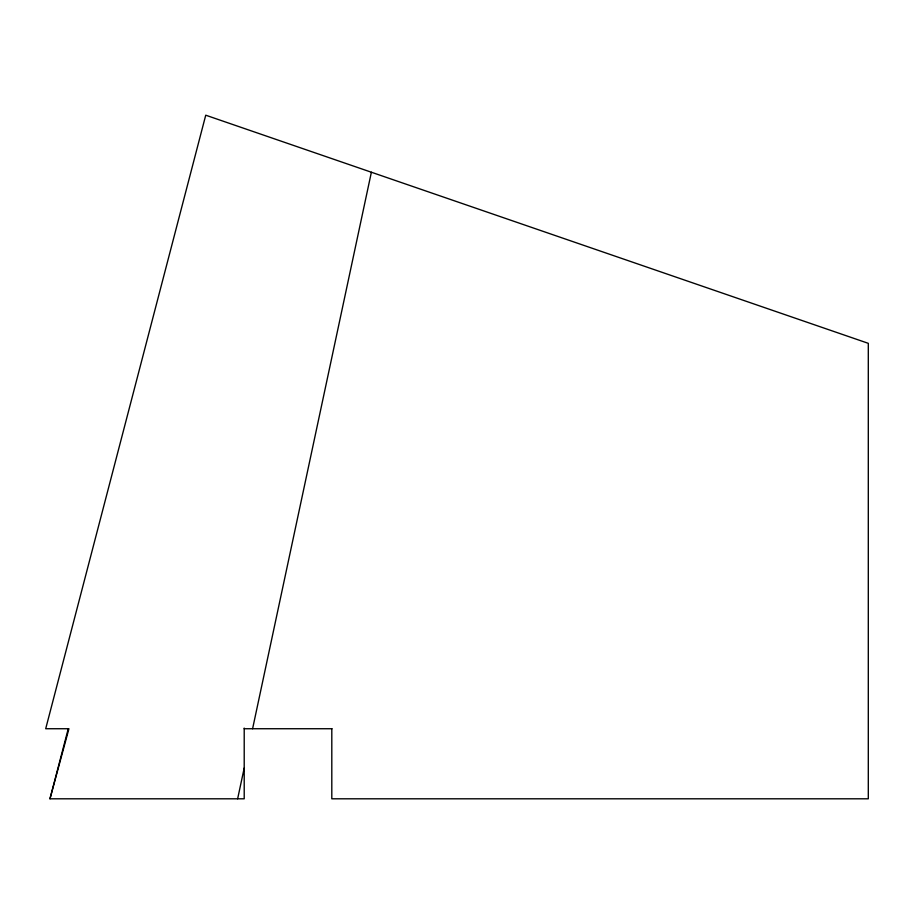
<?xml version="1.0" encoding="UTF-8"?>
<svg xmlns="http://www.w3.org/2000/svg" width="914" height="914" viewBox="0 0 914 914"><rect width="100%" height="100%" fill="white"/><g stroke="black" fill="none" stroke-linecap="round" stroke-linejoin="round"><path stroke-width="1.37" d="M237.64 798.802L244.209 768.034M252.595 728.732L371.381 172.232M244.209 728.092L244.209 798.802L49.973 798.802L68.253 728.732M49.973 798.802L68.938 728.732L45.7 728.732L205.741 115.198L868.3 343.333L868.3 798.802L331.805 798.802L331.805 728.732M244.209 728.732L331.976 728.732"/></g></svg>
